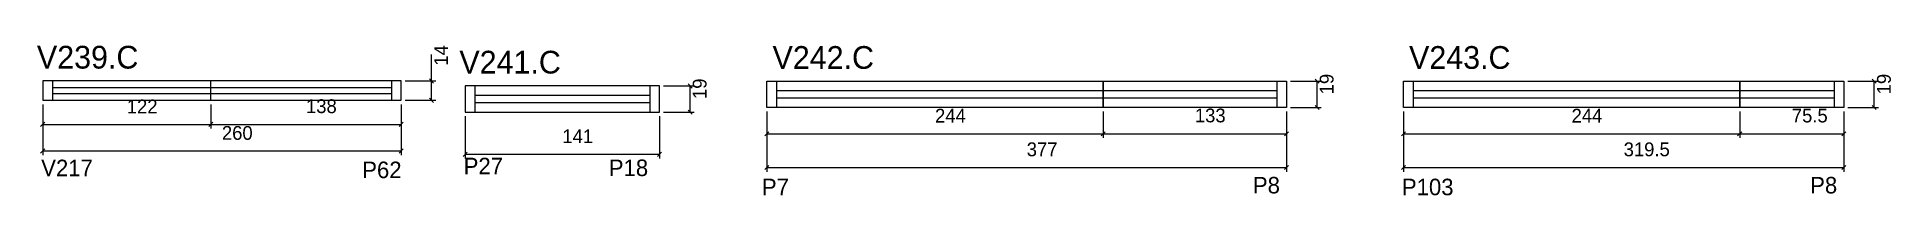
# Model space of a CAD drawing. Header units: metres. Extents: x 1668 to 3013, y 15159 to 15268.
import ezdxf

# ---------------------------------------------------------------- set-up
doc = ezdxf.new("R2010")
doc.units = ezdxf.units.M
for name, color, linetype in [('5', 7, 'Continuous'), ('COTA', 7, 'Continuous'), ('NOMENCLATURA', 7, 'Continuous'), ('Painéis', 7, 'Continuous'), ('SARR_2.2x7', 7, 'Continuous'), ('SARR_EDITAR', 7, 'Continuous')]:
    doc.layers.add(name, color=color, linetype=linetype)

msp = doc.modelspace()

# ---------------------------------------------------------------- linework, layer by layer
at = {"layer": 'COTA', "color": 4, "lineweight": 25}
for p, q in [((1953.8, 15241.9), (1953.8, 15261.1)), ((1934.7, 15241.9), (1956.8, 15241.9)), ((1953.8, 15227.9), (1953.8, 15241.9)), ((2577.1, 15241.7), (2599.3, 15241.7)), ((2596.3, 15222.7), (2596.3, 15241.7)), ((2981.4, 15241.7), (3003.5, 15241.7)), ((3000.5, 15222.7), (3000.5, 15241.7)), ((1934.7, 15227.9), (1956.8, 15227.9)), ((2122.2, 15238.3), (2144.4, 15238.3)), ((2141.4, 15219.3), (2141.4, 15238.3)), ((1671.7, 15224.9), (1671.7, 15188.1)), ((1931.7, 15224.9), (1931.7, 15188.1)), ((1978.2, 15216.3), (1978.2, 15185.7)), ((2119.2, 15216.3), (2119.2, 15185.7)), ((2122.2, 15219.3), (2144.4, 15219.3)), ((2197.1, 15219.7), (2197.1, 15200.6)), ((2197.1, 15219.7), (2197.1, 15176.1)), ((2441.1, 15219.7), (2441.1, 15200.6)), ((2441.1, 15219.7), (2441.1, 15200.6)), ((2574.1, 15219.7), (2574.1, 15200.6)), ((2574.1, 15219.7), (2574.1, 15176.1)), ((2577.1, 15222.7), (2599.3, 15222.7)), ((2658.9, 15219.7), (2658.9, 15200.6)), ((2658.9, 15219.7), (2658.9, 15176.1)), ((2902.9, 15219.7), (2902.9, 15200.6)), ((2902.9, 15219.7), (2902.9, 15200.6)), ((2978.4, 15219.7), (2978.4, 15200.6)), ((2978.4, 15219.7), (2978.4, 15176.1)), ((2981.4, 15222.7), (3003.5, 15222.7)), ((2197.1, 15203.6), (2441.1, 15203.6)), ((2441.1, 15203.6), (2574.1, 15203.6)), ((2658.9, 15203.6), (2902.9, 15203.6)), ((2902.9, 15203.6), (2978.4, 15203.6)), ((1671.7, 15191.1), (1931.7, 15191.1)), ((1978.2, 15188.7), (2119.2, 15188.7)), ((2197.1, 15179.1), (2574.1, 15179.1)), ((2658.9, 15179.1), (2978.4, 15179.1))]:
    msp.add_line(p, q, dxfattribs=at)
at = {"layer": 'COTA', "color": 0, "lineweight": 25}
for p, q in [((1955.3, 15240.4), (1952.3, 15243.4)), ((2142.9, 15236.8), (2139.9, 15239.8)), ((2597.8, 15240.2), (2594.8, 15243.2)), ((3002, 15240.2), (2999, 15243.2)), ((1952.3, 15229.4), (1955.3, 15226.4)), ((2139.9, 15220.8), (2142.9, 15217.8)), ((2594.8, 15224.2), (2597.8, 15221.2)), ((2999, 15224.2), (3002, 15221.2)), ((2198.6, 15205.1), (2195.6, 15202.1)), ((2439.6, 15202.1), (2442.6, 15205.1)), ((2442.6, 15205.1), (2439.6, 15202.1)), ((2572.6, 15202.1), (2575.6, 15205.1)), ((2660.4, 15205.1), (2657.4, 15202.1)), ((2901.4, 15202.1), (2904.4, 15205.1)), ((2904.4, 15205.1), (2901.4, 15202.1)), ((2976.9, 15202.1), (2979.9, 15205.1)), ((1673.2, 15192.6), (1670.2, 15189.6)), ((1930.2, 15189.6), (1933.2, 15192.6)), ((1979.7, 15190.2), (1976.7, 15187.2)), ((2117.7, 15187.2), (2120.7, 15190.2)), ((2198.6, 15180.6), (2195.6, 15177.6)), ((2572.6, 15177.6), (2575.6, 15180.6)), ((2660.4, 15180.6), (2657.4, 15177.6)), ((2976.9, 15177.6), (2979.9, 15180.6))]:
    msp.add_line(p, q, dxfattribs=at)
at = {"layer": 'Painéis', "color": 200, "lineweight": 25}
msp.add_line((1793.7, 15227.9), (1793.7, 15241.9), dxfattribs=at)
at = {"layer": 'Painéis', "color": 0, "lineweight": 25}
for p, q in [((1673.2, 15211.9), (1670.2, 15208.9)), ((1792.2, 15208.9), (1795.2, 15211.9)), ((1795.2, 15211.9), (1792.2, 15208.9)), ((1930.2, 15208.9), (1933.2, 15211.9))]:
    msp.add_line(p, q, dxfattribs=at)
at = {"layer": 'Painéis', "color": 4, "lineweight": 25}
for p, q in [((1671.7, 15224.9), (1671.7, 15207.4)), ((1793.7, 15224.9), (1793.7, 15207.4)), ((1793.7, 15224.9), (1793.7, 15207.4)), ((1931.7, 15224.9), (1931.7, 15207.4)), ((1671.7, 15210.4), (1793.7, 15210.4)), ((1793.7, 15210.4), (1931.7, 15210.4))]:
    msp.add_line(p, q, dxfattribs=at)
at = {"layer": 'Painéis', "color": 200, "lineweight": 25}
for points in [[(1671.7, 15241.9), (1671.7, 15227.9), (1931.7, 15227.9), (1931.7, 15241.9), (1671.7, 15241.9)], [(1978.2, 15238.3), (1978.2, 15219.3), (2119.2, 15219.3), (2119.2, 15238.3), (1978.2, 15238.3)]]:
    msp.add_lwpolyline(points, dxfattribs=at)
for points in [[(2441.1, 15222.7), (2197.1, 15222.7), (2197.1, 15241.7), (2441.1, 15241.7)], [(2441.1, 15241.7), (2574.1, 15241.7), (2574.1, 15222.7), (2441.1, 15222.7)], [(2902.9, 15222.7), (2658.9, 15222.7), (2658.9, 15241.7), (2902.9, 15241.7)], [(2902.9, 15241.7), (2978.4, 15241.7), (2978.4, 15222.7), (2902.9, 15222.7)]]:
    msp.add_lwpolyline(points, close=True, dxfattribs=at)
at = {"layer": 'SARR_2.2x7', "color": 40, "lineweight": 25}
for p, q in [((1678.7, 15241.9), (1678.7, 15227.9)), ((1924.7, 15241.9), (1924.7, 15227.9)), ((2204.1, 15241.7), (2204.1, 15222.7)), ((2567.1, 15241.7), (2567.1, 15222.7)), ((2665.9, 15241.7), (2665.9, 15222.7)), ((2971.4, 15241.7), (2971.4, 15222.7)), ((1985.2, 15238.3), (1985.2, 15219.3)), ((2112.2, 15231.3), (1985.2, 15231.3)), ((1985.2, 15226.3), (2112.2, 15226.3)), ((2112.2, 15238.3), (2112.2, 15219.3)), ((2441.1, 15234.7), (2204.1, 15234.7)), ((2204.1, 15229.7), (2441.1, 15229.7)), ((2567.1, 15234.7), (2441.1, 15234.7)), ((2441.1, 15229.7), (2567.1, 15229.7)), ((2902.9, 15234.7), (2665.9, 15234.7)), ((2665.9, 15229.7), (2902.9, 15229.7)), ((2971.4, 15234.7), (2902.9, 15234.7)), ((2902.9, 15229.7), (2971.4, 15229.7))]:
    msp.add_line(p, q, dxfattribs=at)
at = {"layer": 'SARR_EDITAR', "color": 141, "lineweight": 25}
for p, q in [((1924.7, 15236.9), (1678.7, 15236.9)), ((1678.7, 15232.9), (1924.7, 15232.9))]:
    msp.add_line(p, q, dxfattribs=at)

# ---------------------------------------------------------------- texts
at = {"layer": '5', "color": 5, "lineweight": 25}
for s, p in [('P27', (1977.1, 15174.2)), ('P18', (2082.4, 15172.9)), ('V217', (1670.6, 15172.8)), ('P62', (1903.5, 15171.4)), ('P8', (2549.7, 15160.3)), ('P8', (2954, 15160.3)), ('P7', (2193.5, 15159)), ('P103', (2657.8, 15159))]:
    msp.add_text(s, height=12, rotation=360, dxfattribs=at).set_placement(p)
at = {"layer": 'COTA', "color": 240, "lineweight": 25}
for s, p in [('14', (1965.7, 15253)), ('19', (2153.3, 15228.8)), ('19', (2608.2, 15232.2)), ('19', (3012.5, 15232.2))]:
    msp.add_text(s, height=10, rotation=90, dxfattribs=at).set_placement(p)
for s, p in [('244', (2319.1, 15211.7)), ('133', (2507.6, 15211.9)), ('244', (2780.9, 15211.7)), ('75.5', (2940.7, 15211.8)), ('260', (1801.7, 15199.2)), ('141', (2048.7, 15196.8)), ('377', (2385.6, 15187.3)), ('319.5', (2818.7, 15187.3))]:
    msp.add_text(s, height=10, dxfattribs=at).set_placement(p)
at = {"layer": 'NOMENCLATURA', "color": 7, "lineweight": 25}
for s, p in [('V239.C', (1667.5, 15250.9)), ('V242.C', (2201.2, 15250.7)), ('V243.C', (2663, 15250.7)), ('V241.C', (1974, 15247.3))]:
    msp.add_text(s, height=16.5, dxfattribs=at).set_placement(p)
at = {"layer": 'Painéis', "color": 240, "lineweight": 25}
for s, p in [('122', (1732.7, 15218.4)), ('138', (1862.7, 15218.6))]:
    msp.add_text(s, height=10, dxfattribs=at).set_placement(p)

doc.saveas('drawing.dxf')
